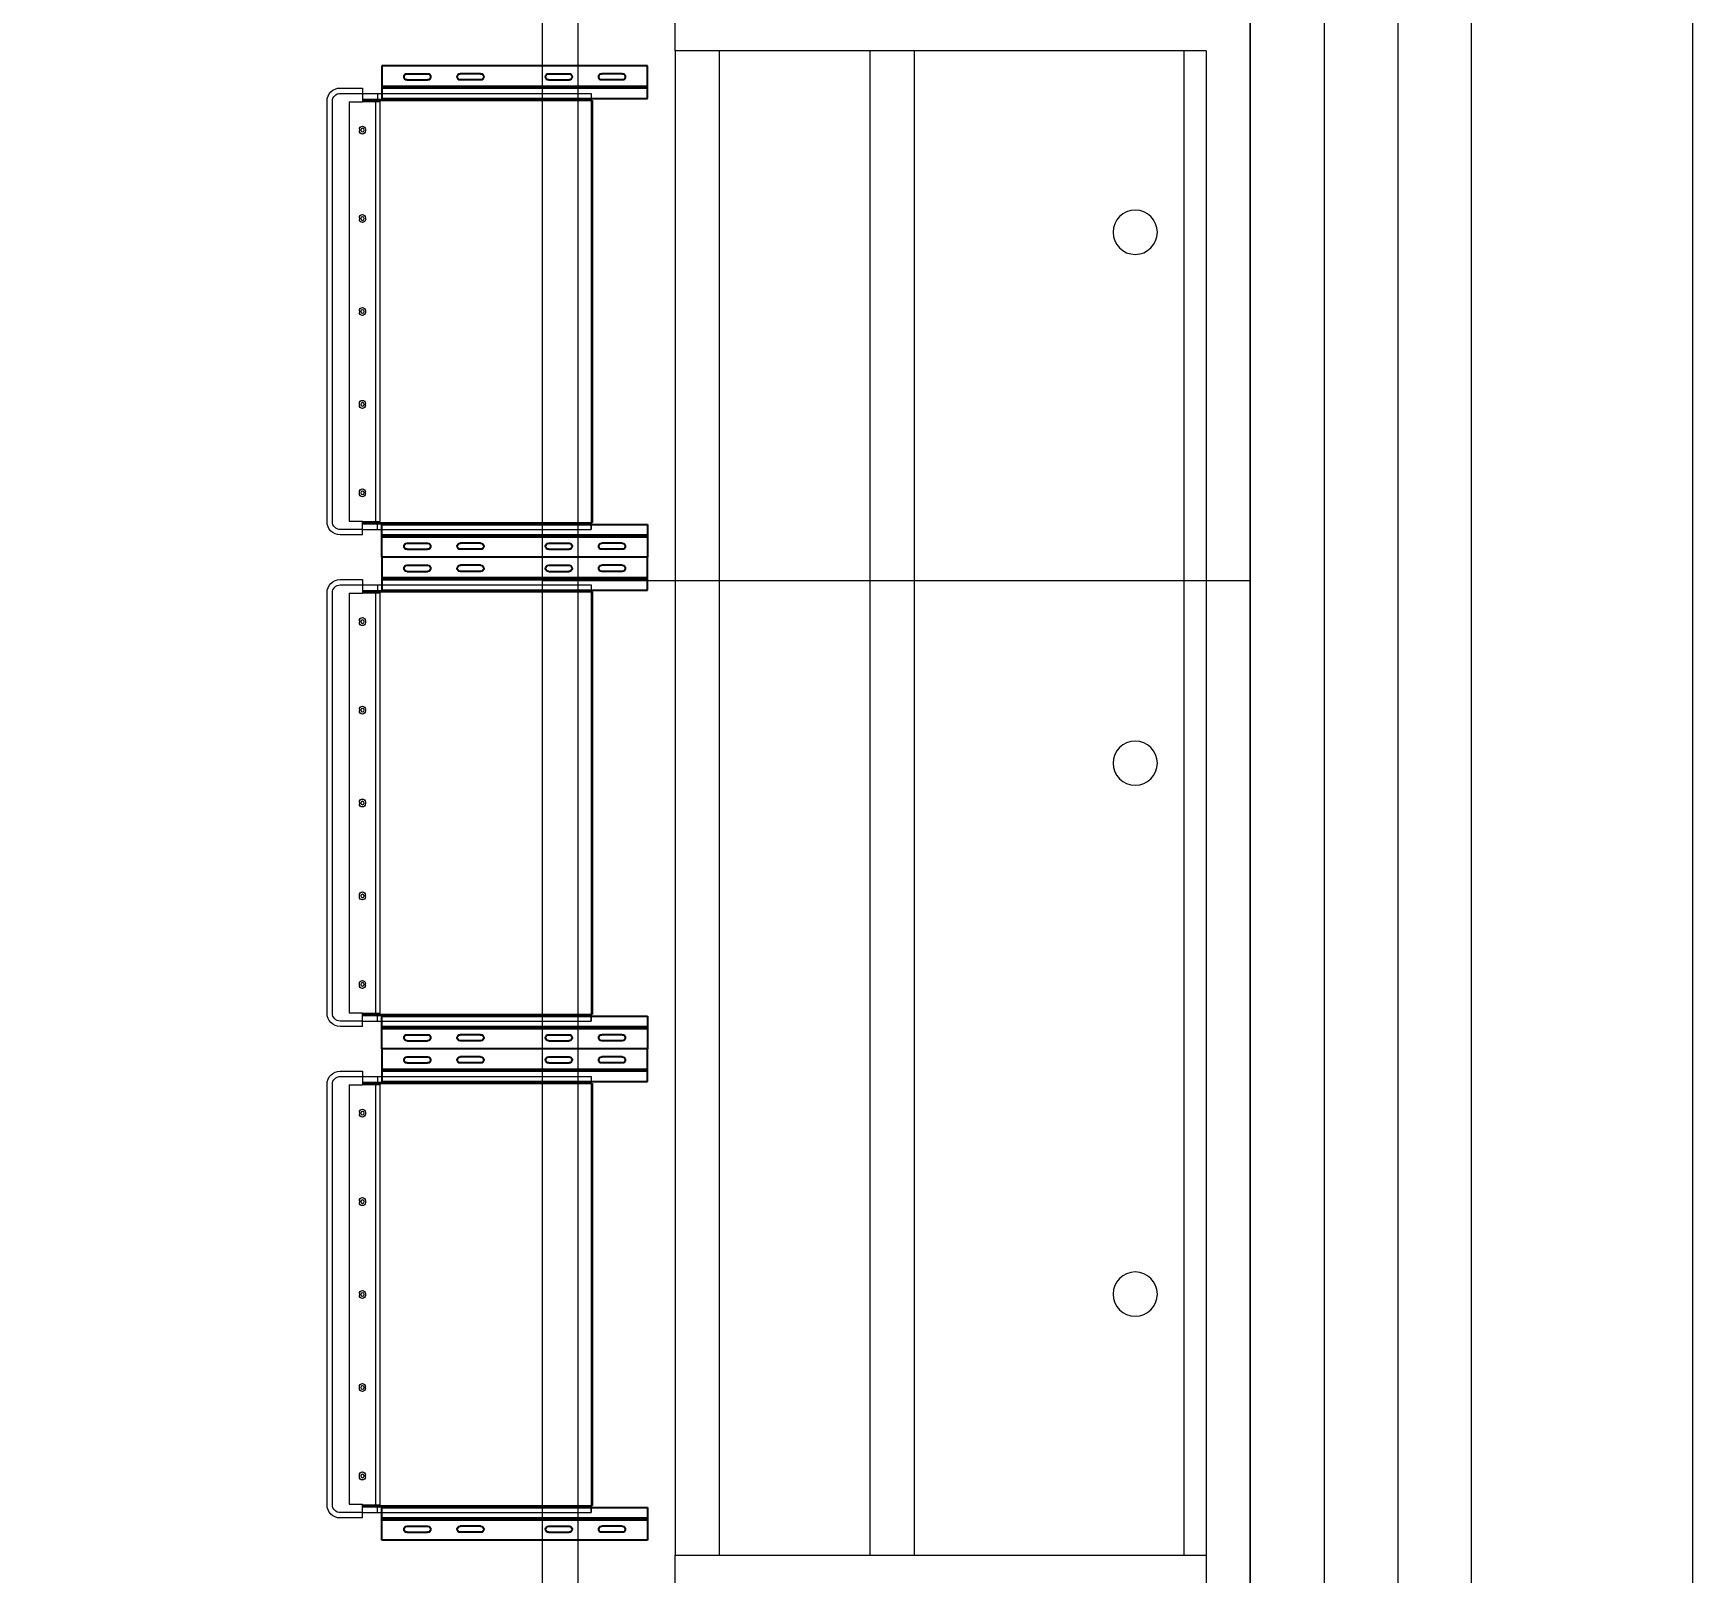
# Model space of a CAD drawing. Extents: x 4 to 13611208, y -605838 to 574722.
# Drawn here: x 13317672 to 13319547, y 199892 to 201632 of the extents above; entities that cross this region are included whole.
import ezdxf

# ---------------------------------------------------------------- set-up
doc = ezdxf.new("R2010")
doc.units = 0
doc.header["$LTSCALE"] = 1000
doc.header["$MEASUREMENT"] = 0
doc.linetypes.add('HIDDENX2', pattern=[0.75, 0.5, -0.25])
doc.layers.add('06层--虚线--灰', color=8, linetype='HIDDENX2', lineweight=18)
doc.layers.add('建筑底图', color=8, linetype='Continuous', lineweight=13)
doc.layers.add('VRV-标注', color=7, linetype='Continuous')
doc.styles.add('du', font='gbenor.shx', dxfattribs={"width": 0.8, "bigfont": 'hztxt.shx'})
doc.dimstyles.new('67', dxfattribs={"dimscale": 100, "dimtxt": 3, "dimasz": 0.5, "dimexe": 0.5, "dimexo": 2, "dimgap": 0.5, "dimtad": 2, "dimdec": 0, "dimrnd": 5, "dimzin": 0, "dimdsep": 46, "dimtxsty": 'du', "dimblk": 'ARCHTICK', "dimcen": 0, "dimdle": 0.5, "dimclrd": 256, "dimclre": 256, "dimclrt": 256, "dimazin": 0, "dimtfac": 1, "dimtdec": 0, "dimtix": 1, "dimtmove": 2, "dimatfit": 3, "dimfxl": 100, "dimtolj": 1, "dimtzin": 0, "dimlwd": -1, "dimlwe": -1, "dimarcsym": 0})

# ---------------------------------------------------------------- blocks, each defined once
blk = doc.blocks.new('A$C6E4700E3')
at = {"color": 8}
for p, q in [((-800, 162.7), (-800, 2832.4)), ((-760, 162.7), (-760, 2832.4)), ((0, 0), (0, 2832.4))]:
    blk.add_line(p, q, dxfattribs=at)
at = {"color": 8, "linetype": 'ByBlock', "lineweight": -3}
for p, q in [((-681.2, 2165.6), (-981.2, 2165.6)), ((-981.2, 2165.6), (-981.2, 2140.6)), ((-952.7, 2156.6), (-929.7, 2156.6)), ((-869.7, 2156.6), (-892.7, 2156.6)), ((-792.7, 2156.6), (-769.7, 2156.6)), ((-709.7, 2156.6), (-732.7, 2156.6)), ((-681.2, 2140.6), (-681.2, 2165.6)), ((-981.2, 2142.6), (-681.2, 2142.6)), ((-981.2, 2140.6), (-681.2, 2140.6)), ((-952.7, 2149.6), (-929.7, 2149.6)), ((-869.7, 2149.6), (-892.7, 2149.6)), ((-792.7, 2149.6), (-769.7, 2149.6)), ((-709.7, 2149.6), (-732.7, 2149.6)), ((-981.2, 1635.2), (-681.2, 1635.2)), ((-981.2, 1610.2), (-981.2, 1635.2)), ((-981.2, 1633.2), (-681.2, 1633.2)), ((-681.2, 1635.2), (-681.2, 1610.2)), ((-952.7, 1626.2), (-929.7, 1626.2)), ((-952.7, 1619.2), (-929.7, 1619.2)), ((-869.7, 1626.2), (-892.7, 1626.2)), ((-869.7, 1619.2), (-892.7, 1619.2)), ((-792.7, 1626.2), (-769.7, 1626.2)), ((-792.7, 1619.2), (-769.7, 1619.2)), ((-709.7, 1626.2), (-732.7, 1626.2)), ((-709.7, 1619.2), (-732.7, 1619.2)), ((-681.2, 1610.2), (-981.2, 1610.2)), ((-981.2, 1610.2), (-981.2, 1585.2)), ((-681.2, 1610.2), (-981.2, 1610.2)), ((-952.7, 1601.2), (-929.7, 1601.2)), ((-952.7, 1594.2), (-929.7, 1594.2)), ((-869.7, 1601.2), (-892.7, 1601.2)), ((-869.7, 1594.2), (-892.7, 1594.2)), ((-792.7, 1601.2), (-769.7, 1601.2)), ((-792.7, 1594.2), (-769.7, 1594.2)), ((-709.7, 1601.2), (-732.7, 1601.2)), ((-709.7, 1594.2), (-732.7, 1594.2)), ((-681.2, 1585.2), (-681.2, 1610.2)), ((-981.2, 1587.2), (-681.2, 1587.2)), ((-981.2, 1585.2), (-681.2, 1585.2)), ((-981.2, 1079.7), (-681.2, 1079.7)), ((-981.2, 1054.7), (-981.2, 1079.7)), ((-981.2, 1077.7), (-681.2, 1077.7)), ((-952.7, 1070.7), (-929.7, 1070.7)), ((-869.7, 1070.7), (-892.7, 1070.7)), ((-792.7, 1070.7), (-769.7, 1070.7)), ((-709.7, 1070.7), (-732.7, 1070.7)), ((-681.2, 1079.7), (-681.2, 1054.7)), ((-681.2, 1054.7), (-981.2, 1054.7)), ((-681.2, 1054.7), (-981.2, 1054.7)), ((-981.2, 1054.7), (-981.2, 1029.7)), ((-952.7, 1063.7), (-929.7, 1063.7)), ((-869.7, 1063.7), (-892.7, 1063.7)), ((-792.7, 1063.7), (-769.7, 1063.7)), ((-709.7, 1063.7), (-732.7, 1063.7)), ((-681.2, 1029.7), (-681.2, 1054.7)), ((-981.2, 1031.7), (-681.2, 1031.7)), ((-952.7, 1045.7), (-929.7, 1045.7)), ((-952.7, 1038.7), (-929.7, 1038.7)), ((-869.7, 1045.7), (-892.7, 1045.7)), ((-869.7, 1038.7), (-892.7, 1038.7)), ((-792.7, 1045.7), (-769.7, 1045.7)), ((-792.7, 1038.7), (-769.7, 1038.7)), ((-709.7, 1045.7), (-732.7, 1045.7)), ((-709.7, 1038.7), (-732.7, 1038.7)), ((-981.2, 1029.7), (-681.2, 1029.7)), ((-981.2, 524.2), (-681.2, 524.2)), ((-981.2, 499.2), (-981.2, 524.2)), ((-981.2, 522.2), (-681.2, 522.2)), ((-952.7, 515.2), (-929.7, 515.2)), ((-952.7, 508.2), (-929.7, 508.2)), ((-869.7, 515.2), (-892.7, 515.2)), ((-869.7, 508.2), (-892.7, 508.2)), ((-792.7, 515.2), (-769.7, 515.2)), ((-792.7, 508.2), (-769.7, 508.2)), ((-709.7, 515.2), (-732.7, 515.2)), ((-709.7, 508.2), (-732.7, 508.2)), ((-681.2, 524.2), (-681.2, 499.2)), ((-681.2, 499.2), (-981.2, 499.2))]:
    blk.add_line(p, q, dxfattribs=at)
at = {"color": 8, "linetype": 'ByBlock'}
for p, q in [((-1003.2, 2140.4), (-1028.2, 2140.4)), ((-1003.2, 2140.4), (-1003.2, 2125.4)), ((-1043.2, 2125.4), (-1043.2, 1650.4)), ((-1037.2, 2125.4), (-1037.2, 1650.4)), ((-1003.2, 2134.4), (-1028.2, 2134.4)), ((-1018.2, 1650.9), (-1018.2, 2124.9)), ((-1018.2, 2124.9), (-1003.2, 2124.9)), ((-1003.2, 2134.4), (-1003.2, 2124.9)), ((-1003.2, 2134.4), (-744.7, 2134.4)), ((-1003.2, 2127.9), (-744.7, 2127.9)), ((-1003.2, 2126.4), (-743.2, 2126.4)), ((-1003.2, 2125.4), (-983.2, 2125.4)), ((-988.2, 2125.4), (-988.2, 1650.4)), ((-986.3, 2134.4), (-986.3, 2126.4)), ((-983.2, 2125.4), (-983.2, 1650.4)), ((-744.7, 2134.4), (-744.7, 2126.9)), ((-744.7, 1647.9), (-744.7, 2134.4)), ((-743.2, 1649.4), (-743.2, 2126.4)), ((-1006.7, 2093.9), (-1006.7, 2091.9)), ((-999.7, 2093.9), (-999.7, 2091.9)), ((-1006.7, 1993.9), (-1006.7, 1991.9)), ((-999.7, 1993.9), (-999.7, 1991.9)), ((-1006.7, 1886.9), (-1006.7, 1888.9)), ((-999.7, 1886.9), (-999.7, 1888.9)), ((-1006.7, 1781.9), (-1006.7, 1783.9)), ((-999.7, 1781.9), (-999.7, 1783.9)), ((-1006.7, 1681.9), (-1006.7, 1683.9)), ((-999.7, 1681.9), (-999.7, 1683.9)), ((-1018.2, 1650.9), (-1003.2, 1650.9)), ((-1003.2, 1641.4), (-1003.2, 1650.9)), ((-1003.2, 1635.4), (-1003.2, 1650.4)), ((-1003.2, 1650.4), (-983.2, 1650.4)), ((-1028.2, 1641.4), (-1003.2, 1641.4)), ((-1028.2, 1635.4), (-1003.2, 1635.4)), ((-1003.2, 1649.4), (-743.2, 1649.4)), ((-1003.2, 1647.9), (-744.7, 1647.9)), ((-1003.2, 1641.4), (-744.7, 1641.4)), ((-986.3, 1641.4), (-986.3, 1649.4)), ((-744.7, 1641.4), (-744.7, 1648.9)), ((-1003.2, 1584.9), (-1028.2, 1584.9)), ((-1003.2, 1578.9), (-1028.2, 1578.9)), ((-1003.2, 1584.9), (-1003.2, 1569.9)), ((-1003.2, 1578.9), (-1003.2, 1569.4)), ((-1003.2, 1578.9), (-744.7, 1578.9)), ((-986.3, 1578.9), (-986.3, 1570.9)), ((-744.7, 1578.9), (-744.7, 1571.4)), ((-744.7, 1092.4), (-744.7, 1578.9)), ((-1043.2, 1569.9), (-1043.2, 1094.9)), ((-1037.2, 1569.9), (-1037.2, 1094.9)), ((-1018.2, 1095.4), (-1018.2, 1569.4)), ((-1018.2, 1569.4), (-1003.2, 1569.4)), ((-1003.2, 1572.4), (-744.7, 1572.4)), ((-1003.2, 1570.9), (-743.2, 1570.9)), ((-1003.2, 1569.9), (-983.2, 1569.9)), ((-988.2, 1569.9), (-988.2, 1094.9)), ((-983.2, 1569.9), (-983.2, 1094.9)), ((-743.2, 1093.9), (-743.2, 1570.9)), ((-1006.7, 1538.4), (-1006.7, 1536.4)), ((-999.7, 1538.4), (-999.7, 1536.4)), ((-1006.7, 1438.4), (-1006.7, 1436.4)), ((-999.7, 1438.4), (-999.7, 1436.4)), ((-1006.7, 1331.4), (-1006.7, 1333.4)), ((-999.7, 1331.4), (-999.7, 1333.4)), ((-1006.7, 1226.4), (-1006.7, 1228.4)), ((-999.7, 1226.4), (-999.7, 1228.4)), ((-1006.7, 1126.4), (-1006.7, 1128.4)), ((-999.7, 1126.4), (-999.7, 1128.4)), ((-1018.2, 1095.4), (-1003.2, 1095.4)), ((-1003.2, 1085.9), (-1003.2, 1095.4)), ((-1003.2, 1079.9), (-1003.2, 1094.9)), ((-1003.2, 1094.9), (-983.2, 1094.9)), ((-1003.2, 1093.9), (-743.2, 1093.9)), ((-1003.2, 1092.4), (-744.7, 1092.4)), ((-986.3, 1085.9), (-986.3, 1093.9)), ((-744.7, 1085.9), (-744.7, 1093.4)), ((-1028.2, 1085.9), (-1003.2, 1085.9)), ((-1028.2, 1079.9), (-1003.2, 1079.9)), ((-1003.2, 1085.9), (-744.7, 1085.9)), ((-800, 1080.8), (0, 1080.8)), ((-1043.2, 1014.4), (-1043.2, 539.4)), ((-1037.2, 1014.4), (-1037.2, 539.4)), ((-1003.2, 1029.4), (-1028.2, 1029.4)), ((-1003.2, 1023.4), (-1028.2, 1023.4)), ((-1018.2, 539.9), (-1018.2, 1013.9)), ((-1018.2, 1013.9), (-1003.2, 1013.9)), ((-1003.2, 1029.4), (-1003.2, 1014.4)), ((-1003.2, 1023.4), (-1003.2, 1013.9)), ((-1003.2, 1023.4), (-744.7, 1023.4)), ((-1003.2, 1016.9), (-744.7, 1016.9)), ((-1003.2, 1015.4), (-743.2, 1015.4)), ((-1003.2, 1014.4), (-983.2, 1014.4)), ((-988.2, 1014.4), (-988.2, 539.4)), ((-986.3, 1023.4), (-986.3, 1015.4)), ((-983.2, 1014.4), (-983.2, 539.4)), ((-744.7, 1023.4), (-744.7, 1015.9)), ((-744.7, 536.9), (-744.7, 1023.4)), ((-743.2, 538.4), (-743.2, 1015.4)), ((-1006.7, 982.9), (-1006.7, 980.9)), ((-999.7, 982.9), (-999.7, 980.9)), ((-1006.7, 882.9), (-1006.7, 880.9)), ((-999.7, 882.9), (-999.7, 880.9)), ((-1006.7, 775.9), (-1006.7, 777.9)), ((-999.7, 775.9), (-999.7, 777.9)), ((-1006.7, 670.9), (-1006.7, 672.9)), ((-999.7, 670.9), (-999.7, 672.9)), ((-1006.7, 570.9), (-1006.7, 572.9)), ((-999.7, 570.9), (-999.7, 572.9)), ((-1028.2, 530.4), (-1003.2, 530.4)), ((-1018.2, 539.9), (-1003.2, 539.9)), ((-1003.2, 530.4), (-1003.2, 539.9)), ((-1003.2, 524.4), (-1003.2, 539.4)), ((-1003.2, 539.4), (-983.2, 539.4)), ((-1003.2, 538.4), (-743.2, 538.4)), ((-1003.2, 536.9), (-744.7, 536.9)), ((-1003.2, 530.4), (-744.7, 530.4)), ((-986.3, 530.4), (-986.3, 538.4)), ((-744.7, 530.4), (-744.7, 537.9)), ((-1028.2, 524.4), (-1003.2, 524.4))]:
    blk.add_line(p, q, dxfattribs=at)
at = {"color": 8, "linetype": 'ByBlock', "lineweight": -3}
for points in [[(-681.2, 2128.6), (-681.2, 2140.6), (-981.2, 2140.6), (-981.2, 2128.6)], [(-681.2, 1647.2), (-681.2, 1635.2), (-981.2, 1635.2), (-981.2, 1647.2)], [(-681.2, 1573.2), (-681.2, 1585.2), (-981.2, 1585.2), (-981.2, 1573.2)], [(-681.2, 1091.7), (-681.2, 1079.7), (-981.2, 1079.7), (-981.2, 1091.7)], [(-681.2, 1017.7), (-681.2, 1029.7), (-981.2, 1029.7), (-981.2, 1017.7)], [(-681.2, 536.2), (-681.2, 524.2), (-981.2, 524.2), (-981.2, 536.2)]]:
    blk.add_lwpolyline(points, close=True, dxfattribs=at)
at = {"color": 8, "linetype": 'ByBlock'}
for centre, radius in [((-1003.2, 2092.9), 2), ((-1003.2, 1992.9), 2), ((-130, 1887.4), 25), ((-1003.2, 1887.9), 2), ((-1003.2, 1782.9), 2), ((-1003.2, 1682.9), 2), ((-1003.2, 1537.4), 2), ((-1003.2, 1437.4), 2), ((-1003.2, 1332.4), 2), ((-130, 1287.4), 25), ((-1003.2, 1227.4), 2), ((-1003.2, 1127.4), 2), ((-1003.2, 981.9), 2), ((-1003.2, 881.9), 2), ((-1003.2, 776.9), 2), ((-130, 687.4), 25), ((-1003.2, 671.9), 2), ((-1003.2, 571.9), 2)]:
    blk.add_circle(centre, radius, dxfattribs=at)
at = {"color": 8, "linetype": 'ByBlock', "lineweight": -3}
for centre, start, end in [((-952.7, 2153.1), 90, 270), ((-929.7, 2153.1), 270, 90), ((-892.7, 2153.1), 90, 270), ((-869.7, 2153.1), 270, 90), ((-792.7, 2153.1), 90, 270), ((-769.7, 2153.1), 270, 90), ((-732.7, 2153.1), 90, 270), ((-709.7, 2153.1), 270, 90), ((-952.7, 1622.7), 90, 270), ((-929.7, 1622.7), 270, 90), ((-892.7, 1622.7), 90, 270), ((-869.7, 1622.7), 270, 90), ((-792.7, 1622.7), 90, 270), ((-769.7, 1622.7), 270, 90), ((-732.7, 1622.7), 90, 270), ((-709.7, 1622.7), 270, 90), ((-952.7, 1597.7), 90, 270), ((-929.7, 1597.7), 270, 90), ((-892.7, 1597.7), 90, 270), ((-869.7, 1597.7), 270, 90), ((-792.7, 1597.7), 90, 270), ((-769.7, 1597.7), 270, 90), ((-732.7, 1597.7), 90, 270), ((-709.7, 1597.7), 270, 90), ((-952.7, 1067.2), 90, 270), ((-929.7, 1067.2), 270, 90), ((-892.7, 1067.2), 90, 270), ((-869.7, 1067.2), 270, 90), ((-792.7, 1067.2), 90, 270), ((-769.7, 1067.2), 270, 90), ((-732.7, 1067.2), 90, 270), ((-709.7, 1067.2), 270, 90), ((-952.7, 1042.2), 90, 270), ((-929.7, 1042.2), 270, 90), ((-892.7, 1042.2), 90, 270), ((-869.7, 1042.2), 270, 90), ((-792.7, 1042.2), 90, 270), ((-769.7, 1042.2), 270, 90), ((-732.7, 1042.2), 90, 270), ((-709.7, 1042.2), 270, 90), ((-952.7, 511.7), 90, 270), ((-929.7, 511.7), 270, 90), ((-892.7, 511.7), 90, 270), ((-869.7, 511.7), 270, 90), ((-792.7, 511.7), 90, 270), ((-769.7, 511.7), 270, 90), ((-732.7, 511.7), 90, 270), ((-709.7, 511.7), 270, 90)]:
    blk.add_arc(centre, 3.5, start, end, dxfattribs=at)
at = {"color": 8, "linetype": 'ByBlock'}
for centre, radius, start, end in [((-1028.2, 2125.4), 15, 90, 180), ((-1028.2, 2125.4), 9, 90, 180), ((-1003.2, 2093.9), 3.5, 0, 180), ((-1003.2, 2091.9), 3.5, 180, 0), ((-1003.2, 1993.9), 3.5, 0, 180), ((-1003.2, 1991.9), 3.5, 180, 0), ((-1003.2, 1888.9), 3.5, 0, 180), ((-1003.2, 1886.9), 3.5, 180, 0), ((-1003.2, 1783.9), 3.5, 0, 180), ((-1003.2, 1781.9), 3.5, 180, 0), ((-1003.2, 1683.9), 3.5, 0, 180), ((-1003.2, 1681.9), 3.5, 180, 0), ((-1028.2, 1650.4), 15, 180, 270), ((-1028.2, 1650.4), 9, 180, 270), ((-1028.2, 1569.9), 15, 90, 180), ((-1028.2, 1569.9), 9, 90, 180), ((-1003.2, 1538.4), 3.5, 0, 180), ((-1003.2, 1536.4), 3.5, 180, 0), ((-1003.2, 1438.4), 3.5, 0, 180), ((-1003.2, 1436.4), 3.5, 180, 0), ((-1003.2, 1333.4), 3.5, 0, 180), ((-1003.2, 1331.4), 3.5, 180, 0), ((-1003.2, 1228.4), 3.5, 0, 180), ((-1003.2, 1226.4), 3.5, 180, 0), ((-1003.2, 1128.4), 3.5, 0, 180), ((-1003.2, 1126.4), 3.5, 180, 0), ((-1028.2, 1094.9), 15, 180, 270), ((-1028.2, 1094.9), 9, 180, 270), ((-1028.2, 1014.4), 15, 90, 180), ((-1028.2, 1014.4), 9, 90, 180), ((-1003.2, 982.9), 3.5, 0, 180), ((-1003.2, 980.9), 3.5, 180, 0), ((-1003.2, 882.9), 3.5, 0, 180), ((-1003.2, 880.9), 3.5, 180, 0), ((-1003.2, 777.9), 3.5, 0, 180), ((-1003.2, 775.9), 3.5, 180, 0), ((-1003.2, 672.9), 3.5, 0, 180), ((-1003.2, 670.9), 3.5, 180, 0), ((-1003.2, 572.9), 3.5, 0, 180), ((-1003.2, 570.9), 3.5, 180, 0), ((-1028.2, 539.4), 15, 180, 270), ((-1028.2, 539.4), 9, 180, 270)]:
    blk.add_arc(centre, radius, start, end, dxfattribs=at)
at = {"layer": '06层--虚线--灰', "color": 8, "linetype": 'ByBlock'}
for p, q in [((-650, 2782.4), (-650, 2182.4)), ((-50, 2182.4), (-50, 2782.4)), ((-650, 482.4), (-650, 2182.4)), ((-650, 2182.4), (-50, 2182.4)), ((-600, 482.4), (-600, 2182.4)), ((-430, 482.4), (-430, 2182.4)), ((-380, 482.4), (-380, 2182.4)), ((-75, 482.4), (-75, 2182.4)), ((-50, 482.4), (-50, 2182.4)), ((-50, 482.4), (-650, 482.4))]:
    blk.add_line(p, q, dxfattribs=at)
at = {"layer": '06层--虚线--灰', "color": 8}
for p, q in [((-650, 482.4), (-650, -117.6)), ((-50, -117.6), (-50, 482.4))]:
    blk.add_line(p, q, dxfattribs=at)
blk = doc.blocks.new('_ArchTick')
at = {"color": 0, "linetype": 'ByBlock', "const_width": 0.4}
blk.add_lwpolyline([(-0.5, -0.5), (0.5, 0.5)], dxfattribs=at)
blk = doc.blocks.new('*D1917')
at = {"layer": 'VRV-标注', "transparency": 16777216}
for p, q in [((13317551.1, 200507.6), (13317551.1, 197409.5)), ((13317118.4, 200457.6), (13317601.1, 200457.6)), ((13317306.7, 197459.5), (13317601.1, 197459.5))]:
    blk.add_line(p, q, dxfattribs=at)
at = {"layer": 'VRV-标注', "transparency": 16777216, "xscale": 50, "yscale": 50, "zscale": 50}
for p, rotation in [((13317551.1, 200457.6), 90), ((13317551.1, 197459.5), 270)]:
    blk.add_blockref('_ArchTick', p, dxfattribs=dict(at, rotation=rotation))
at = {"layer": 'VRV-标注', "transparency": 16777216, "insert": (13317751.1, 198958.6), "char_height": 300, "attachment_point": 5, "rotation": 90, "style": 'du'}
blk.add_mtext('\\A1;3000', dxfattribs=at)

msp = doc.modelspace()

# ---------------------------------------------------------------- linework, layer by layer
at = {"layer": '建筑底图', "color": 8, "ltscale": 3}
msp.add_line((13319547.4, 196959.5), (13319547.4, 204309.5, 0), dxfattribs=at)
at = {"layer": '建筑底图'}
for p, q in [((13319047.4, 198959.5), (13319047.4, 202559.5)), ((13319130.7, 202559.5), (13319130.7, 198959.5)), ((13319214, 202559.5), (13319214, 198959.5)), ((13319297.4, 198959.5), (13319297.4, 202559.5))]:
    msp.add_line(p, q, dxfattribs=at)

# ---------------------------------------------------------------- block references
at = {"layer": '建筑底图', "color": 8, "linetype": 'ByBlock', "xscale": -1, "rotation": 180}
msp.add_blockref('A$C6E4700E3', (13319047.4, 202094.5, 0), dxfattribs=at)

# ---------------------------------------------------------------- dimensions: what is measured, and where the dimension line sits
at = {"layer": 'VRV-标注'}
dim = msp.add_linear_dim(base=(13317551.1, 197459.5), p1=(13316918.4, 200457.6), p2=(13317106.7, 197459.5), angle=90, dimstyle='67', dxfattribs=at)
dim.commit()
dim.dimension.update_dxf_attribs({"geometry": '*D1917', "text_midpoint": (13317751.1, 198958.6)})

doc.saveas('drawing.dxf')
